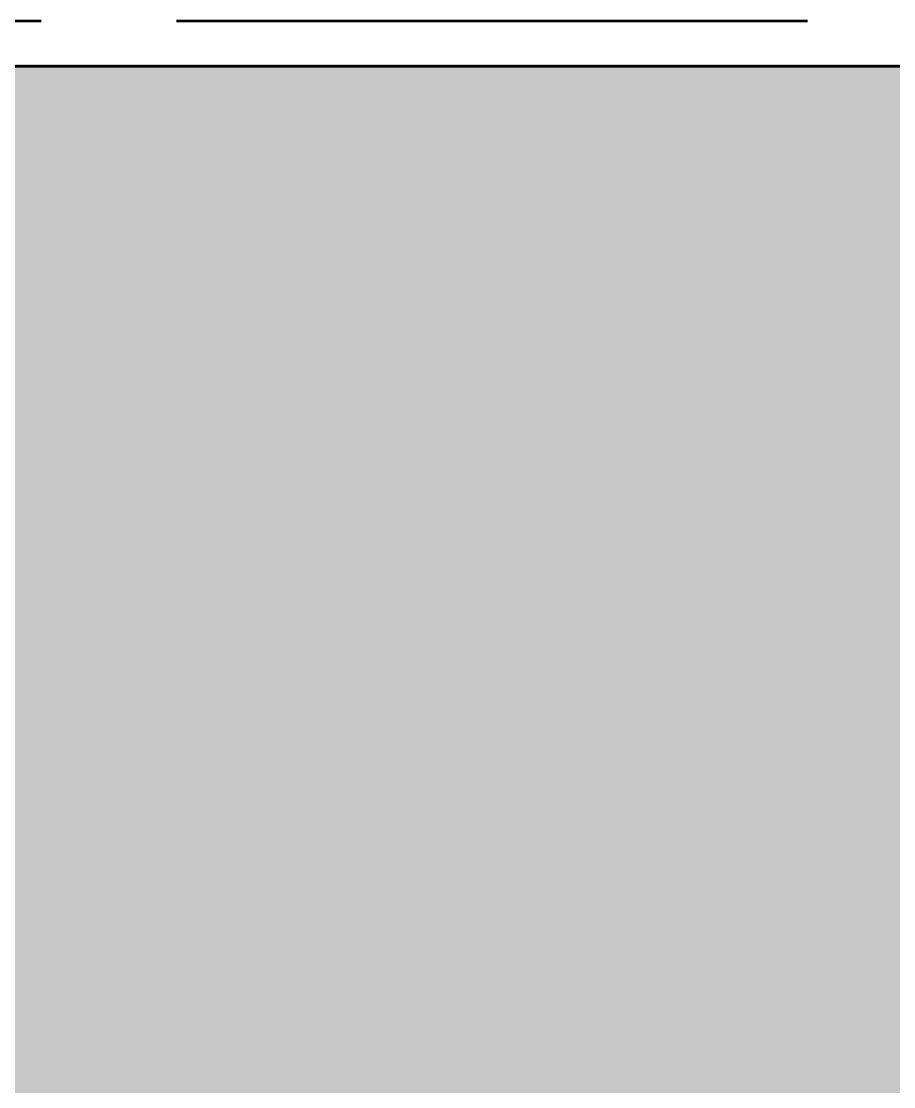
# Model space of a CAD drawing. Header units: millimetres. Extents: x -3624 to 35773, y -5396 to 4144.
# Drawn here: x 4534 to 5216, y 762 to 1595 of the extents above; entities that cross this region are included whole.
import ezdxf

# ---------------------------------------------------------------- set-up
doc = ezdxf.new("R2010")
doc.units = ezdxf.units.MM
doc.linetypes.add('DASH_494_106', pattern=[599.722222, 493.888889, -105.833333])
for name, color, linetype in [('GEOFAB', 5, 'Continuous'), ('MODULE_ART', 7, 'Continuous'), ('TANK', 7, 'Continuous')]:
    doc.layers.add(name, color=color, linetype=linetype)

# ---------------------------------------------------------------- blocks, each defined once
blk = doc.blocks.new('atlancube_face')
at = {"true_color": 0x000000}
blk.add_solid([(-1.79, -1.79), (1151.79, -1.79), (-1.79, 781.79), (1151.79, 781.79)], dxfattribs=at)

msp = doc.modelspace()

# ---------------------------------------------------------------- linework, layer by layer
at = {"layer": 'GEOFAB', "color": 5, "linetype": 'DASH_494_106', "lineweight": 53}
msp.add_lwpolyline([(-35.28, -35.28), (34535.28, -35.28), (34535.28, 1595.28), (-35.28, 1595.28)], close=True, dxfattribs=at)
at = {"layer": 'TANK', "lineweight": 53}
msp.add_lwpolyline([(0, 0), (34500, 0), (34500, 1560), (0, 1560)], close=True, dxfattribs=at)

# ---------------------------------------------------------------- block references
at = {"layer": 'MODULE_ART'}
for p in [(3450, 780), (4600, 780), (3450, 0), (4600, 0)]:
    msp.add_blockref('atlancube_face', p, dxfattribs=at)

doc.saveas('drawing.dxf')
